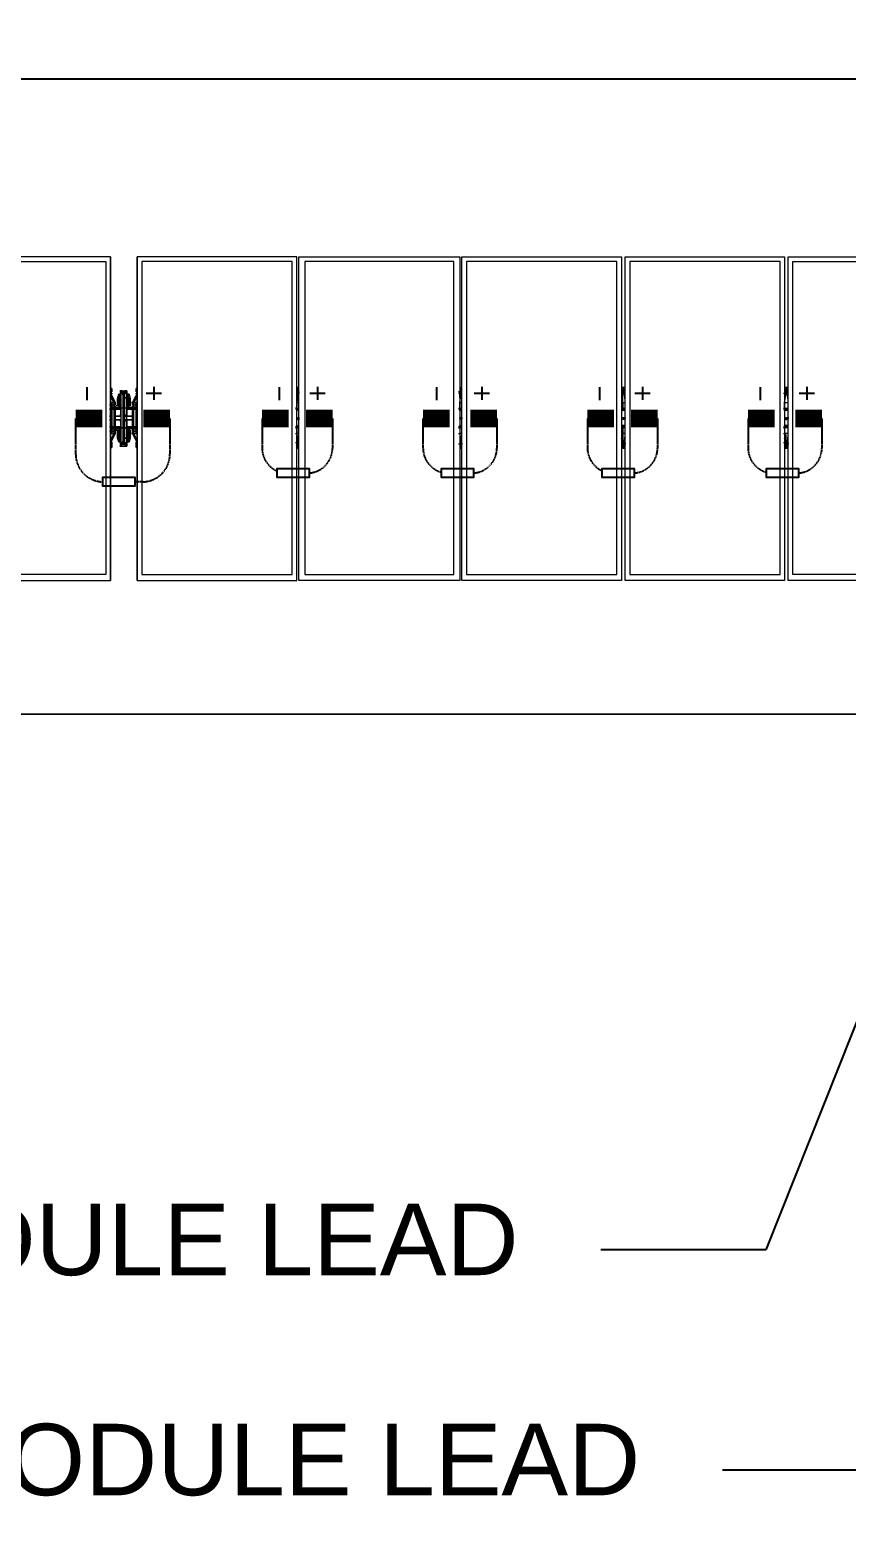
# Model space of a CAD drawing. Header units: feet. Extents: x -12372 to 90117, y -14865 to 4121.
# Drawn here: x 3482.1 to 3710.6, y 2259.6 to 2679.5 of the extents above; entities that cross this region are included whole.
import ezdxf
from ezdxf import colors
from ezdxf.entities.mleader import LeaderData, LeaderLine
from ezdxf.lldxf.tags import DXFTag
from ezdxf.math import Vec2, Vec3

# ---------------------------------------------------------------- set-up
doc = ezdxf.new("R2010")
doc.units = ezdxf.units.FT
doc.header["$MEASUREMENT"] = 0
doc.linetypes.add('HIDDEN', pattern=[0.375, 0.25, -0.125])
for name, color, linetype in [('E-DC HARNESS-NEG', 170, 'DC HARNESS CABLE'), ('E-HARN-COMP', 8, 'Continuous'), ('E-TRNK-CABL-NEG', 6, 'HIDDEN'), ('E-TRUNK-CABLE-POS', 6, 'HIDDEN'), ('G-ANNO-TEXT', 1, 'Continuous'), ('Polarity-Text', 7, 'Continuous')]:
    doc.layers.add(name, color=color, linetype=linetype)
doc.styles.add('NEI-A', font='arial.ttf')
doc.styles.get("Standard").update_dxf_attribs({"font": 'arial.ttf'})
tags = doc.linetypes.add('DC HARNESS CABLE', pattern='A,0.5,-0.2,["DH",Standard,S=0.1,R=0,X=-0.1,Y=-0.05],-0.2', length=0.9).pattern_tags.tags
tags[6] = DXFTag(74, 10)

# ---------------------------------------------------------------- blocks, each defined once
blk = doc.blocks.new('A$Cc93f9aa1')
at = {"lineweight": 5}
for points in [[(1.2233, 0), (0.9933, 0), (0.9933, 0.4666), (1.2233, 0.4666)], [(1, 0.0067), (1, 0.4583), (1.2166, 0.4583), (1.2166, 0.0067)], [(1.4583, 0), (1.2283, 0), (1.2283, 0.4666), (1.4583, 0.4666)], [(1.4516, 0.4583), (1.2349, 0.4583), (1.2349, 0.0067), (1.4516, 0.0067)], [(1.4633, 0.4666), (1.6933, 0.4666), (1.6933, 0), (1.4633, 0)], [(1.6866, 0.4583), (1.4699, 0.4583), (1.4699, 0.0067), (1.6866, 0.0067)], [(1.6966, 0.4666), (1.9283, 0.4666), (1.9283, 0), (1.6966, 0)], [(1.9199, 0.4583), (1.7049, 0.4583), (1.7049, 0.0067), (1.9199, 0.0067)], [(1.9316, 0), (2.1616, 0), (2.1616, 0.4666), (1.9316, 0.4666)], [(2.1549, 0.4583), (1.9383, 0.4583), (1.9383, 0.0067), (2.1549, 0.0067)], [(2.1999, 0), (2.4299, 0), (2.4299, 0.4666), (2.1999, 0.4666)], [(2.2066, 0.4583), (2.4232, 0.4583), (2.4232, 0.0067), (2.2066, 0.0067)], [(2.1632, 0.27), (2.1632, 0.2667), (2.1632, 0.27), (2.1632, 0.275), (2.1616, 0.275), (2.1632, 0.275)], [(2.1732, 0.2567), (2.1732, 0.2517), (2.1732, 0.25), (2.1749, 0.25), (2.1749, 0.255), (2.1732, 0.255), (2.1732, 0.2567), (2.1732, 0.2583), (2.1732, 0.2667), (2.1749, 0.2667), (2.1732, 0.2667), (2.1716, 0.2617), (2.1716, 0.25), (2.1716, 0.2517), (2.1716, 0.25), (2.1716, 0.2617), (2.1732, 0.2667), (2.1732, 0.2583), (2.1749, 0.2583), (2.1749, 0.255), (2.1732, 0.255), (2.1732, 0.2567), (2.1732, 0.2583), (2.1749, 0.2583), (2.1749, 0.2667), (2.1766, 0.2667), (2.1749, 0.2667), (2.1749, 0.2583), (2.1749, 0.255), (2.1749, 0.25), (2.1732, 0.25)], [(2.1799, 0.2683), (2.1799, 0.2467), (2.1766, 0.2467), (2.1766, 0.2683)], [(2.1782, 0.2617), (2.1766, 0.2617)], [(2.1816, 0.27), (2.1799, 0.27), (2.1782, 0.27), (2.1799, 0.27)], [(2.1832, 0.2683), (2.1816, 0.2683), (2.1799, 0.2683), (2.1816, 0.2683), (2.1799, 0.2683), (2.1816, 0.2683)], [(2.1816, 0.2683), (2.1799, 0.2683)], [(2.1816, 0.27), (2.1832, 0.27)], [(2.1832, 0.2683), (2.1816, 0.2683), (2.1816, 0.27), (2.1832, 0.27), (2.1816, 0.27), (2.1832, 0.27), (2.1816, 0.27), (2.1816, 0.2683)], [(2.1816, 0.2683), (2.1816, 0.2467), (2.1849, 0.2467), (2.1849, 0.2683)], [(2.1866, 0.2683), (2.1849, 0.2683), (2.1849, 0.2733), (2.1849, 0.2717), (2.1832, 0.2717), (2.1849, 0.2717), (2.1866, 0.2717), (2.1849, 0.2717), (2.1832, 0.27), (2.1849, 0.27), (2.1849, 0.2683)], [(2.1866, 0.2733), (2.1849, 0.2733)], [(2.1866, 0.2667), (2.1882, 0.2667), (2.1882, 0.2583), (2.1866, 0.2583), (2.1866, 0.2667), (2.1849, 0.2667), (2.1866, 0.2667), (2.1866, 0.2583), (2.1882, 0.2583), (2.1882, 0.2667)], [(2.1866, 0.2617), (2.1849, 0.2617)], [(2.1866, 0.2617), (2.1849, 0.2617)], [(2.1882, 0.2667), (2.1899, 0.2617), (2.1899, 0.25), (2.1899, 0.2517), (2.1899, 0.25), (2.1899, 0.2617)], [(2.1899, 0.25), (2.1899, 0.26), (2.1899, 0.25), (2.1916, 0.25)], [(2.1982, 0.2667), (2.1982, 0.27), (2.1982, 0.275), (2.1999, 0.275), (2.1982, 0.275), (2.1982, 0.27)], [(2.1632, 0.2467), (2.1632, 0.245), (2.1616, 0.245), (2.1632, 0.245), (2.1649, 0.245), (2.1649, 0.2467), (2.1649, 0.2483), (2.1632, 0.2483)], [(2.1649, 0.2483), (2.1632, 0.2467), (2.1649, 0.245), (2.1666, 0.2467)], [(2.1649, 0.2483), (2.1632, 0.2467), (2.1649, 0.245), (2.1666, 0.2467)], [(2.1649, 0.2483), (2.1666, 0.2483)], [(2.1666, 0.245), (2.1666, 0.2483), (2.1666, 0.2467), (2.1649, 0.2467), (2.1666, 0.2467), (2.1649, 0.2467), (2.1666, 0.2467), (2.1649, 0.2467), (2.1666, 0.2467), (2.1649, 0.2467), (2.1666, 0.2467), (2.1649, 0.2467), (2.1666, 0.2467), (2.1649, 0.2467), (2.1666, 0.2467), (2.1649, 0.2467), (2.1666, 0.2467), (2.1649, 0.2467), (2.1666, 0.2467), (2.1649, 0.2467), (2.1666, 0.2467), (2.1666, 0.245), (2.1649, 0.245)], [(2.1699, 0.255), (2.1682, 0.255), (2.1666, 0.2533), (2.1682, 0.255), (2.1682, 0.2517), (2.1666, 0.2517), (2.1682, 0.2517), (2.1682, 0.255)], [(2.1666, 0.2517), (2.1666, 0.2533)], [(2.1666, 0.215), (2.1682, 0.215), (2.1682, 0.2517), (2.1666, 0.2517), (2.1682, 0.2517), (2.1682, 0.215)], [(2.1766, 0.245), (2.1682, 0.245)], [(2.1749, 0.2483), (2.1766, 0.2483)], [(2.1866, 0.2483), (2.1849, 0.2483)], [(2.1932, 0.245), (2.1849, 0.245)], [(2.1882, 0.2567), (2.1882, 0.2583), (2.1882, 0.2567), (2.1882, 0.2517), (2.1882, 0.25), (2.1866, 0.25), (2.1866, 0.255), (2.1882, 0.255)], [(2.1882, 0.25), (2.1866, 0.2483), (2.1866, 0.25), (2.1866, 0.2483), (2.1882, 0.25), (2.1866, 0.2483), (2.1882, 0.2483), (2.1866, 0.2483)], [(2.1949, 0.255), (2.1932, 0.255), (2.1949, 0.2533), (2.1932, 0.255)], [(2.1949, 0.2517), (2.1932, 0.2517), (2.1932, 0.215), (2.1949, 0.215), (2.1932, 0.215), (2.1932, 0.2517), (2.1949, 0.2517), (2.1932, 0.2517), (2.1932, 0.255), (2.1932, 0.2517)], [(2.1982, 0.2517), (2.1949, 0.2517), (2.1949, 0.2533), (2.1949, 0.2517)], [(2.1966, 0.2483), (2.1949, 0.2467), (2.1966, 0.245), (2.1982, 0.2467)], [(2.1966, 0.2483), (2.1949, 0.2467), (2.1966, 0.245), (2.1982, 0.2467)], [(2.1966, 0.245), (2.1982, 0.245), (2.1982, 0.2467), (2.1982, 0.2483), (2.1966, 0.2483), (2.1949, 0.2483), (2.1949, 0.2467), (2.1949, 0.245)], [(2.2016, 0.245), (2.1999, 0.245)], [(1.225, 0.235), (1.2266, 0.235), (1.2266, 0.2317), (1.2233, 0.2317), (1.2233, 0.2333), (1.225, 0.2333)], [(1.4599, 0.235), (1.4616, 0.2333), (1.4616, 0.2317), (1.4583, 0.2317), (1.4583, 0.2333), (1.4599, 0.2333)], [(1.6949, 0.235), (1.6949, 0.2333), (1.6966, 0.2333), (1.6966, 0.2317), (1.6949, 0.2317), (1.6933, 0.2317), (1.6933, 0.2333)], [(1.9283, 0.235), (1.9299, 0.235), (1.9299, 0.2333), (1.9316, 0.2333), (1.9316, 0.2317), (1.9299, 0.2317), (1.9283, 0.2317), (1.9283, 0.2333)], [(2.1632, 0.235), (2.1616, 0.235)], [(2.1632, 0.235), (2.1616, 0.235)], [(2.1632, 0.23), (2.1616, 0.23)], [(2.1632, 0.23), (2.1616, 0.23)], [(2.1632, 0.2167), (2.1649, 0.2167), (2.1649, 0.2183), (2.1666, 0.2183), (2.1649, 0.2183), (2.1666, 0.2183), (2.1649, 0.2183), (2.1666, 0.2183), (2.1649, 0.2183), (2.1666, 0.2183), (2.1649, 0.2183), (2.1649, 0.2167), (2.1666, 0.2167), (2.1666, 0.2183), (2.1666, 0.22), (2.1649, 0.22), (2.1632, 0.22), (2.1616, 0.22), (2.1632, 0.22), (2.1632, 0.2183)], [(2.1649, 0.22), (2.1632, 0.2183), (2.1649, 0.2167), (2.1666, 0.2183)], [(2.1649, 0.22), (2.1632, 0.2183), (2.1649, 0.2167), (2.1666, 0.2183)], [(2.1649, 0.22), (2.1632, 0.22), (2.1632, 0.2183), (2.1632, 0.2167), (2.1649, 0.2167), (2.1666, 0.2167), (2.1666, 0.2183), (2.1666, 0.22)], [(2.1649, 0.2167), (2.1666, 0.2167), (2.1666, 0.2183), (2.1649, 0.2183), (2.1649, 0.22), (2.1666, 0.22), (2.1666, 0.2183), (2.1649, 0.2183), (2.1666, 0.2183), (2.1649, 0.2183), (2.1666, 0.2183), (2.1649, 0.2183), (2.1666, 0.2183), (2.1649, 0.2183), (2.1666, 0.2183), (2.1649, 0.2183), (2.1649, 0.22), (2.1666, 0.22), (2.1666, 0.2183), (2.1666, 0.2167)], [(2.1682, 0.22), (2.1766, 0.22)], [(2.1732, 0.2133), (2.1732, 0.2083), (2.1732, 0.21), (2.1749, 0.21), (2.1749, 0.2117), (2.1749, 0.215), (2.1732, 0.215), (2.1732, 0.2083), (2.1732, 0.2067), (2.1732, 0.2083), (2.1732, 0.21), (2.1749, 0.21), (2.1749, 0.2117), (2.1749, 0.215), (2.1749, 0.2167), (2.1732, 0.215), (2.1749, 0.2167), (2.1732, 0.215), (2.1749, 0.2167), (2.1749, 0.215), (2.1732, 0.215)], [(2.1849, 0.22), (2.1932, 0.22)], [(2.1882, 0.2167), (2.1866, 0.2167), (2.1882, 0.215), (2.1866, 0.2167), (2.1882, 0.215), (2.1866, 0.2167), (2.1882, 0.2167), (2.1866, 0.2167), (2.1849, 0.2167), (2.1866, 0.2167)], [(2.1966, 0.22), (2.1949, 0.2183), (2.1966, 0.2167), (2.1982, 0.2183)], [(2.1966, 0.22), (2.1949, 0.2183), (2.1966, 0.2167), (2.1982, 0.2183)], [(2.1966, 0.2167), (2.1982, 0.2167), (2.1982, 0.2183), (2.1982, 0.22), (2.1966, 0.22), (2.1949, 0.22), (2.1949, 0.2183), (2.1949, 0.2167)], [(2.1982, 0.2183), (2.1966, 0.2183)], [(2.1982, 0.2183), (2.1966, 0.2183)], [(2.2016, 0.235), (2.1999, 0.235)], [(2.2016, 0.235), (2.1999, 0.235)], [(2.2016, 0.23), (2.1999, 0.23)], [(2.2016, 0.23), (2.1999, 0.23)], [(2.2016, 0.22), (2.1999, 0.22)], [(2.1616, 0.19), (2.1632, 0.19), (2.1632, 0.195), (2.1632, 0.19)], [(2.1666, 0.21), (2.1666, 0.2117), (2.1666, 0.2133), (2.1632, 0.2133), (2.1632, 0.21)], [(2.1632, 0.1983), (2.1632, 0.1967)], [(2.1666, 0.2133), (2.1682, 0.2133), (2.1682, 0.21), (2.1682, 0.2133)], [(2.1699, 0.21), (2.1682, 0.21), (2.1682, 0.2117), (2.1666, 0.2117), (2.1682, 0.2117), (2.1682, 0.21)], [(2.1732, 0.1983), (2.1716, 0.205), (2.1716, 0.215), (2.1716, 0.2133), (2.1716, 0.215), (2.1716, 0.205)], [(2.1732, 0.1983), (2.1732, 0.2067), (2.1749, 0.2067), (2.1749, 0.1983)], [(2.1732, 0.1983), (2.1749, 0.1983), (2.1749, 0.2067), (2.1732, 0.2067)], [(2.1749, 0.21), (2.1749, 0.2067)], [(2.1766, 0.1983), (2.1749, 0.1983)], [(2.1782, 0.2033), (2.1766, 0.2033)], [(2.1782, 0.2033), (2.1766, 0.2033)], [(2.1799, 0.195), (2.1782, 0.195)], [(2.1832, 0.1983), (2.1816, 0.1983), (2.1799, 0.1983), (2.1816, 0.1983)], [(2.1832, 0.1967), (2.1816, 0.1967)], [(2.1866, 0.2033), (2.1849, 0.2033)], [(2.1866, 0.2033), (2.1849, 0.2033)], [(2.1866, 0.1983), (2.1849, 0.1983)], [(2.1882, 0.2067), (2.1882, 0.2083), (2.1882, 0.215), (2.1866, 0.215), (2.1866, 0.2117), (2.1866, 0.21), (2.1882, 0.21), (2.1882, 0.2083)], [(2.1866, 0.2067), (2.1866, 0.21)], [(2.1882, 0.1983), (2.1866, 0.1983), (2.1866, 0.2067), (2.1882, 0.2067)], [(2.1882, 0.1983), (2.1882, 0.2067), (2.1866, 0.2067), (2.1866, 0.1983)], [(2.1882, 0.1983), (2.1899, 0.205), (2.1899, 0.215), (2.1899, 0.2133), (2.1899, 0.215), (2.1899, 0.205)], [(2.1949, 0.21), (2.1932, 0.21)], [(2.1982, 0.1967), (2.1982, 0.1983)], [(2.1999, 0.19), (2.1982, 0.19), (2.1982, 0.195), (2.1982, 0.19)]]:
    blk.add_lwpolyline(points, close=True, dxfattribs=at)
for points in [[(2.1549, 0.0067), (2.1549, 0.4583)], [(2.1616, 0.4666), (2.1616, 0)], [(2.1999, 0), (2.1999, 0.4666)], [(2.2066, 0.0067), (2.2066, 0.4583)], [(1.2233, 0.2767), (1.2283, 0.2767)], [(1.225, 0.27), (1.225, 0.2733), (1.225, 0.275), (1.225, 0.2733), (1.2266, 0.2733), (1.2266, 0.27), (1.2283, 0.2683)], [(1.225, 0.275), (1.2266, 0.275)], [(1.2299, 0.255), (1.2283, 0.255), (1.2266, 0.2567), (1.2266, 0.2633), (1.225, 0.2733)], [(1.4583, 0.2767), (1.4633, 0.2767)], [(1.4616, 0.2683), (1.4616, 0.27), (1.4616, 0.2733), (1.4599, 0.2733), (1.4599, 0.275), (1.4616, 0.275)], [(1.4599, 0.275), (1.4599, 0.2733), (1.4599, 0.27)], [(1.4633, 0.255), (1.4616, 0.255), (1.4616, 0.2633), (1.4599, 0.2733)], [(1.6933, 0.2767), (1.6966, 0.2767)], [(1.6949, 0.2733), (1.6949, 0.275), (1.6949, 0.2733)], [(1.6966, 0.2683), (1.6966, 0.27), (1.6966, 0.2717), (1.6949, 0.2717), (1.6949, 0.2733), (1.6949, 0.27)], [(1.6983, 0.255), (1.6966, 0.255), (1.6966, 0.2567), (1.6949, 0.2633), (1.6949, 0.2733)], [(1.9283, 0.2767), (1.9316, 0.2767)], [(1.9283, 0.2733), (1.9283, 0.27)], [(1.9333, 0.255), (1.9316, 0.255), (1.9316, 0.2567), (1.9299, 0.2633), (1.9299, 0.2733), (1.9299, 0.275), (1.9299, 0.27), (1.9316, 0.2683)], [(2.1632, 0.2517), (2.1666, 0.2517), (2.1632, 0.2517), (2.1632, 0.25), (2.1616, 0.25), (2.1616, 0.2517), (2.1632, 0.2517), (2.1632, 0.255), (2.1666, 0.255), (2.1666, 0.2533), (2.1666, 0.255), (2.1682, 0.255), (2.1632, 0.265), (2.1682, 0.255), (2.1666, 0.255), (2.1632, 0.255), (2.1632, 0.2517), (2.1632, 0.25), (2.1616, 0.25), (2.1616, 0.215), (2.1632, 0.215), (2.1632, 0.2133), (2.1666, 0.2133), (2.1666, 0.2117), (2.1666, 0.21), (2.1682, 0.21), (2.1632, 0.2), (2.1682, 0.21), (2.1666, 0.21), (2.1632, 0.21), (2.1632, 0.2133), (2.1616, 0.2133), (2.1616, 0.215), (2.1616, 0.2133)], [(2.1632, 0.2667), (2.1632, 0.2667)], [(2.1632, 0.2667), (2.1632, 0.2667)], [(2.1799, 0.2467), (2.1799, 0.2667), (2.1799, 0.2683), (2.1799, 0.27), (2.1782, 0.27), (2.1766, 0.27), (2.1782, 0.27), (2.1766, 0.27), (2.1766, 0.2733), (2.1766, 0.2717), (2.1782, 0.2717), (2.1766, 0.2717), (2.1766, 0.2733), (2.1766, 0.2683), (2.1782, 0.2683), (2.1766, 0.2683), (2.1766, 0.27), (2.1766, 0.2617), (2.1766, 0.2383), (2.1766, 0.235), (2.1782, 0.235), (2.1766, 0.235), (2.1782, 0.235), (2.1766, 0.235), (2.1682, 0.235), (2.1682, 0.23), (2.1766, 0.23), (2.1782, 0.23), (2.1766, 0.23), (2.1782, 0.23), (2.1766, 0.23), (2.1782, 0.23), (2.1766, 0.23), (2.1782, 0.23), (2.1766, 0.23), (2.1782, 0.23)], [(2.1799, 0.2717), (2.1782, 0.2717), (2.1766, 0.2717), (2.1782, 0.27), (2.1799, 0.27), (2.1799, 0.2683), (2.1799, 0.2667), (2.1816, 0.2667), (2.1832, 0.2667), (2.1816, 0.2667), (2.1799, 0.2667), (2.1799, 0.2467), (2.1799, 0.2683), (2.1766, 0.2683), (2.1766, 0.2467), (2.1799, 0.2467), (2.1799, 0.2183), (2.1799, 0.1967), (2.1766, 0.1967), (2.1766, 0.2183), (2.1749, 0.2183), (2.1749, 0.2167), (2.1766, 0.2167), (2.1749, 0.2167), (2.1766, 0.2167), (2.1749, 0.2167), (2.1766, 0.2167), (2.1749, 0.2167), (2.1766, 0.2167), (2.1682, 0.2167)], [(2.1699, 0.235), (2.1682, 0.235), (2.1766, 0.235), (2.1766, 0.2383), (2.1766, 0.2617), (2.1766, 0.27), (2.1782, 0.27), (2.1766, 0.27), (2.1782, 0.27)], [(2.1682, 0.2483), (2.1766, 0.2483), (2.1749, 0.2483), (2.1732, 0.25), (2.1749, 0.2483), (2.1766, 0.2483), (2.1749, 0.2483), (2.1732, 0.25), (2.1716, 0.25), (2.1716, 0.26), (2.1716, 0.25), (2.1732, 0.25), (2.1749, 0.2483), (2.1732, 0.25), (2.1749, 0.2483), (2.1749, 0.25), (2.1749, 0.2483), (2.1749, 0.2467), (2.1766, 0.2467), (2.1766, 0.2183), (2.1799, 0.2183), (2.1799, 0.2467), (2.1816, 0.2467), (2.1816, 0.2183), (2.1849, 0.2183), (2.1849, 0.2467), (2.1866, 0.2467), (2.1866, 0.2483), (2.1849, 0.2483), (2.1932, 0.2483)], [(2.1732, 0.26), (2.1732, 0.26)], [(2.1732, 0.26), (2.1732, 0.26)], [(2.1766, 0.2733), (2.1832, 0.2733), (2.1849, 0.2733), (2.1782, 0.2733), (2.1766, 0.2733), (2.1782, 0.2733), (2.1766, 0.2733), (2.1782, 0.2733)], [(2.1766, 0.2717), (2.1782, 0.27)], [(2.1782, 0.2717), (2.1766, 0.2717)], [(2.1766, 0.27), (2.1766, 0.27)], [(2.1766, 0.27), (2.1766, 0.27)], [(2.1766, 0.2617), (2.1782, 0.2617)], [(2.1766, 0.2617), (2.1782, 0.2617)], [(2.1782, 0.27), (2.1799, 0.27)], [(2.1782, 0.27), (2.1799, 0.27)], [(2.1932, 0.2167), (2.1849, 0.2167), (2.1866, 0.2167), (2.1866, 0.2183), (2.1849, 0.2183), (2.1849, 0.1967), (2.1816, 0.1967), (2.1816, 0.2183), (2.1799, 0.2183), (2.1799, 0.2467), (2.1816, 0.2467), (2.1816, 0.2683), (2.1849, 0.2683), (2.1849, 0.2467), (2.1816, 0.2467), (2.1816, 0.2183), (2.1849, 0.2183), (2.1849, 0.2467)], [(2.1832, 0.2717), (2.1849, 0.2717), (2.1832, 0.27), (2.1849, 0.27), (2.1849, 0.2617), (2.1849, 0.2383), (2.1849, 0.235), (2.1866, 0.235), (2.1849, 0.235), (2.1932, 0.235), (2.1932, 0.23), (2.1849, 0.23), (2.1849, 0.2267), (2.1849, 0.23), (2.1866, 0.23), (2.1849, 0.23), (2.1866, 0.23), (2.1849, 0.23)], [(2.1849, 0.2367), (2.1849, 0.235), (2.1866, 0.235), (2.1849, 0.235), (2.1849, 0.2383), (2.1849, 0.2617), (2.1849, 0.27), (2.1866, 0.27), (2.1849, 0.27), (2.1866, 0.27), (2.1849, 0.27), (2.1866, 0.27), (2.1849, 0.27), (2.1849, 0.2733), (2.1849, 0.2717)], [(2.1849, 0.2733), (2.1866, 0.2733)], [(2.1849, 0.27), (2.1849, 0.27)], [(2.1849, 0.27), (2.1849, 0.27)], [(2.1882, 0.26), (2.1882, 0.26)], [(2.1882, 0.26), (2.1882, 0.26)], [(2.1999, 0.2517), (2.1999, 0.25), (2.1999, 0.2517), (2.1982, 0.2517), (2.1982, 0.255), (2.1949, 0.255), (2.1949, 0.2533), (2.1949, 0.255), (2.1932, 0.255), (2.1982, 0.265), (2.1932, 0.255), (2.1949, 0.255), (2.1982, 0.255), (2.1982, 0.2517), (2.1982, 0.25), (2.1999, 0.25), (2.1999, 0.215), (2.1982, 0.215), (2.1982, 0.2133), (2.1949, 0.2133), (2.1949, 0.2117), (2.1949, 0.21), (2.1949, 0.2117), (2.1932, 0.2117), (2.1932, 0.21), (2.1932, 0.2133), (2.1949, 0.2133), (2.1949, 0.2117), (2.1932, 0.2117), (2.1932, 0.21), (2.1932, 0.2133), (2.1949, 0.2133), (2.1982, 0.2133), (2.1982, 0.215), (2.1999, 0.215), (2.1999, 0.25), (2.1982, 0.25), (2.1982, 0.2517), (2.1999, 0.2517), (2.2016, 0.2517)], [(2.1982, 0.2667), (2.1982, 0.2667)], [(2.1982, 0.2667), (2.1982, 0.2667)], [(1.2233, 0.2467), (1.2283, 0.2467)], [(1.2233, 0.245), (1.2283, 0.245), (1.2299, 0.245)], [(1.2233, 0.2433), (1.2266, 0.2433), (1.2283, 0.2433), (1.2283, 0.245)], [(1.2299, 0.2467), (1.2283, 0.2467), (1.2283, 0.255)], [(1.4583, 0.2467), (1.4616, 0.2467)], [(1.4583, 0.245), (1.4616, 0.245), (1.4633, 0.245)], [(1.4583, 0.2433), (1.4616, 0.2433), (1.4633, 0.2433)], [(1.4633, 0.2467), (1.4616, 0.2467), (1.4616, 0.255)], [(1.4616, 0.2433), (1.4616, 0.245)], [(1.6933, 0.2467), (1.6966, 0.2467)], [(1.6933, 0.245), (1.6966, 0.245), (1.6983, 0.245)], [(1.6966, 0.245), (1.6966, 0.2433), (1.6933, 0.2433)], [(1.6983, 0.2467), (1.6966, 0.2467), (1.6966, 0.255)], [(1.9283, 0.2467), (1.9316, 0.2467)], [(1.9283, 0.245), (1.9316, 0.245), (1.9333, 0.245)], [(1.9316, 0.245), (1.9316, 0.2433), (1.9283, 0.2433)], [(1.9333, 0.2467), (1.9316, 0.2467), (1.9316, 0.255)], [(2.1632, 0.2133), (2.1632, 0.215), (2.1616, 0.215), (2.1616, 0.25), (2.1616, 0.2517)], [(2.1616, 0.2517), (2.1632, 0.2517), (2.1616, 0.2517)], [(2.1632, 0.2483), (2.1632, 0.2483)], [(2.1666, 0.2483), (2.1649, 0.2483), (2.1632, 0.2483), (2.1632, 0.2467), (2.1632, 0.245), (2.1649, 0.245), (2.1666, 0.245), (2.1666, 0.2467), (2.1666, 0.2483), (2.1649, 0.2483)], [(2.1632, 0.2467), (2.1632, 0.2467)], [(2.1632, 0.245), (2.1632, 0.245)], [(2.1649, 0.2483), (2.1649, 0.2483)], [(2.1649, 0.2483), (2.1649, 0.245)], [(2.1649, 0.2467), (2.1666, 0.2467)], [(2.1649, 0.245), (2.1666, 0.245)], [(2.1649, 0.245), (2.1649, 0.245)], [(2.1666, 0.2517), (2.1666, 0.2517)], [(2.1666, 0.2483), (2.1666, 0.2483)], [(2.1666, 0.2467), (2.1666, 0.2483)], [(2.1666, 0.2467), (2.1666, 0.2467)], [(2.1666, 0.245), (2.1666, 0.2467)], [(2.1666, 0.245), (2.1666, 0.245)], [(2.1682, 0.2517), (2.1682, 0.2517)], [(2.1682, 0.2517), (2.1682, 0.2517)], [(2.1749, 0.245), (2.1732, 0.2467), (2.1682, 0.2467)], [(2.1749, 0.2483), (2.1766, 0.2483)], [(2.1749, 0.2483), (2.1766, 0.2483)], [(2.1832, 0.1933), (2.1849, 0.1933), (2.1832, 0.195), (2.1849, 0.1933), (2.1832, 0.1933), (2.1766, 0.1933), (2.1782, 0.1933), (2.1766, 0.1933), (2.1766, 0.195), (2.1766, 0.1967), (2.1766, 0.195), (2.1782, 0.195), (2.1766, 0.1933), (2.1782, 0.1933), (2.1766, 0.1933), (2.1782, 0.195), (2.1799, 0.195), (2.1782, 0.195), (2.1766, 0.195), (2.1766, 0.1967), (2.1766, 0.195), (2.1766, 0.1933), (2.1782, 0.195), (2.1799, 0.195), (2.1799, 0.1967), (2.1816, 0.1967), (2.1832, 0.1967), (2.1816, 0.1967), (2.1799, 0.1967), (2.1816, 0.1967), (2.1799, 0.1967), (2.1799, 0.2467), (2.1816, 0.2467)], [(2.1766, 0.2467), (2.1766, 0.2183), (2.1799, 0.2183), (2.1799, 0.1983), (2.1799, 0.1967), (2.1816, 0.1967), (2.1816, 0.195), (2.1799, 0.195), (2.1816, 0.195), (2.1832, 0.195), (2.1816, 0.195), (2.1832, 0.195), (2.1849, 0.1933), (2.1849, 0.195), (2.1866, 0.195), (2.1849, 0.195), (2.1849, 0.1967), (2.1849, 0.195), (2.1866, 0.195)], [(2.1782, 0.2367), (2.1766, 0.2367), (2.1782, 0.2367), (2.1766, 0.2367), (2.1766, 0.2383), (2.1766, 0.2367), (2.1766, 0.235), (2.1782, 0.235), (2.1766, 0.235), (2.1766, 0.2367)], [(2.1949, 0.235), (2.1932, 0.235), (2.1849, 0.235), (2.1866, 0.235), (2.1849, 0.235), (2.1849, 0.2367), (2.1849, 0.2383), (2.1849, 0.2367), (2.1866, 0.2367), (2.1849, 0.2367), (2.1866, 0.2367)], [(2.1866, 0.2583), (2.1866, 0.255)], [(2.1866, 0.2583), (2.1866, 0.255), (2.1882, 0.255), (2.1882, 0.2567)], [(2.1866, 0.255), (2.1866, 0.25), (2.1882, 0.25), (2.1882, 0.2567)], [(2.1866, 0.2483), (2.1882, 0.25)], [(2.1866, 0.2483), (2.1882, 0.25)], [(2.1866, 0.2483), (2.1882, 0.2483)], [(2.1866, 0.2483), (2.1882, 0.2483)], [(2.1932, 0.2467), (2.1882, 0.2467), (2.1866, 0.245)], [(2.1932, 0.2517), (2.1932, 0.2517)], [(2.1932, 0.2517), (2.1932, 0.2517)], [(2.1949, 0.2517), (2.1949, 0.2517)], [(2.1982, 0.2467), (2.1982, 0.2483), (2.1966, 0.2483), (2.1949, 0.2483), (2.1949, 0.2467), (2.1949, 0.245), (2.1949, 0.2483), (2.1966, 0.2483), (2.1966, 0.245), (2.1949, 0.245), (2.1966, 0.245), (2.1949, 0.245), (2.1949, 0.2467), (2.1949, 0.2483), (2.1966, 0.2483), (2.1966, 0.2467), (2.1966, 0.245), (2.1982, 0.245), (2.1982, 0.2467), (2.1966, 0.2467), (2.1982, 0.2467), (2.1966, 0.2467), (2.1982, 0.2467), (2.1966, 0.2467), (2.1982, 0.2467), (2.1966, 0.2467), (2.1982, 0.2467), (2.1966, 0.2467), (2.1982, 0.2467), (2.1966, 0.2467), (2.1982, 0.2467), (2.1966, 0.2467), (2.1982, 0.2467), (2.1966, 0.2467), (2.1982, 0.2467), (2.1966, 0.2467), (2.1982, 0.2467), (2.1966, 0.2467)], [(2.1949, 0.2483), (2.1949, 0.2483)], [(2.1949, 0.2467), (2.1949, 0.2467)], [(2.1949, 0.245), (2.1949, 0.245)], [(2.1966, 0.2483), (2.1966, 0.2483)], [(2.1966, 0.245), (2.1966, 0.245)], [(2.1982, 0.2483), (2.1982, 0.2483)], [(2.1982, 0.2467), (2.1982, 0.2467)], [(2.1982, 0.245), (2.1982, 0.245)], [(1.2233, 0.2217), (1.2266, 0.2217), (1.2283, 0.2217), (1.2283, 0.22)], [(1.2233, 0.22), (1.2283, 0.22), (1.2299, 0.22)], [(1.2283, 0.2183), (1.2233, 0.2183)], [(1.2299, 0.2183), (1.2283, 0.2183), (1.2283, 0.21), (1.2266, 0.2), (1.225, 0.1933), (1.225, 0.1917), (1.2266, 0.1917)], [(1.4583, 0.2217), (1.4633, 0.2217), (1.4616, 0.2217), (1.4616, 0.22)], [(1.4633, 0.22), (1.4616, 0.22), (1.4583, 0.22)], [(1.4616, 0.2183), (1.4583, 0.2183)], [(1.4616, 0.21), (1.4616, 0.2183), (1.4633, 0.2183)], [(1.6933, 0.2217), (1.6966, 0.2217), (1.6966, 0.22)], [(1.6933, 0.22), (1.6966, 0.22), (1.6983, 0.22)], [(1.6966, 0.2183), (1.6933, 0.2183)], [(1.6983, 0.2183), (1.6966, 0.2183), (1.6966, 0.21), (1.6949, 0.2), (1.6949, 0.1917), (1.6966, 0.1917)], [(1.9283, 0.2217), (1.9316, 0.2217), (1.9316, 0.22)], [(1.9283, 0.22), (1.9316, 0.22), (1.9333, 0.22)], [(1.9316, 0.2183), (1.9283, 0.2183)], [(1.9299, 0.1917), (1.9299, 0.2), (1.9316, 0.21), (1.9316, 0.2183), (1.9333, 0.2183)], [(2.1632, 0.22), (2.1632, 0.22)], [(2.1632, 0.2183), (2.1632, 0.2183)], [(2.1632, 0.2167), (2.1632, 0.2167)], [(2.1649, 0.22), (2.1649, 0.22)], [(2.1649, 0.2167), (2.1649, 0.2167)], [(2.1666, 0.22), (2.1666, 0.22)], [(2.1666, 0.2183), (2.1666, 0.2183)], [(2.1666, 0.2167), (2.1666, 0.2167)], [(2.1682, 0.235), (2.1682, 0.23)], [(2.1766, 0.23), (2.1766, 0.2267), (2.1766, 0.23), (2.1682, 0.23), (2.1699, 0.23)], [(2.1682, 0.2183), (2.1732, 0.2183), (2.1749, 0.22)], [(2.1716, 0.215), (2.1716, 0.205), (2.1716, 0.215), (2.1732, 0.215), (2.1749, 0.2167), (2.1732, 0.215)], [(2.1782, 0.195), (2.1766, 0.195), (2.1766, 0.1967), (2.1766, 0.195), (2.1766, 0.2033), (2.1766, 0.2267), (2.1766, 0.23), (2.1766, 0.2267), (2.1766, 0.2033), (2.1766, 0.195)], [(2.1766, 0.2183), (2.1766, 0.1967), (2.1799, 0.1967), (2.1799, 0.1983), (2.1799, 0.2183), (2.1816, 0.2183), (2.1799, 0.2183)], [(2.1866, 0.23), (2.1849, 0.23), (2.1866, 0.23), (2.1849, 0.23), (2.1866, 0.23), (2.1849, 0.23), (2.1849, 0.2267), (2.1849, 0.2033), (2.1849, 0.195), (2.1832, 0.195), (2.1849, 0.1933), (2.1782, 0.1933), (2.1799, 0.1933)], [(2.1816, 0.2183), (2.1816, 0.1967), (2.1849, 0.1967), (2.1849, 0.2183)], [(2.1849, 0.195), (2.1849, 0.2033), (2.1849, 0.2267), (2.1849, 0.23), (2.1932, 0.23), (2.1949, 0.23)], [(2.1866, 0.22), (2.1882, 0.2183), (2.1932, 0.2183)], [(2.1866, 0.2167), (2.1866, 0.215)], [(2.1866, 0.2167), (2.1866, 0.215)], [(2.1882, 0.215), (2.1866, 0.2167)], [(2.1882, 0.215), (2.1866, 0.2167)], [(2.1932, 0.23), (2.1932, 0.235)], [(2.1949, 0.2183), (2.1949, 0.22)], [(2.1966, 0.22), (2.1949, 0.22)], [(2.1949, 0.22), (2.1949, 0.2183)], [(2.1949, 0.22), (2.1949, 0.22)], [(2.1966, 0.22), (2.1949, 0.22)], [(2.1966, 0.22), (2.1949, 0.22)], [(2.1949, 0.2183), (2.1949, 0.22)], [(2.1949, 0.2167), (2.1949, 0.2183)], [(2.1949, 0.2183), (2.1949, 0.2167)], [(2.1949, 0.2183), (2.1949, 0.2183)], [(2.1949, 0.2183), (2.1949, 0.2167), (2.1966, 0.2167)], [(2.1949, 0.2167), (2.1966, 0.2167)], [(2.1949, 0.2167), (2.1966, 0.2167)], [(2.1949, 0.2167), (2.1949, 0.2167)], [(2.1966, 0.2183), (2.1966, 0.22)], [(2.1982, 0.22), (2.1966, 0.22)], [(2.1966, 0.22), (2.1966, 0.22)], [(2.1966, 0.2183), (2.1966, 0.22)], [(2.1966, 0.2183), (2.1982, 0.2183)], [(2.1966, 0.2183), (2.1982, 0.2183)], [(2.1966, 0.2183), (2.1982, 0.2183)], [(2.1966, 0.2183), (2.1982, 0.2183)], [(2.1966, 0.2183), (2.1982, 0.2183)], [(2.1966, 0.2183), (2.1982, 0.2183)], [(2.1966, 0.2183), (2.1982, 0.2183)], [(2.1966, 0.2183), (2.1982, 0.2183)], [(2.1966, 0.2167), (2.1966, 0.2183)], [(2.1966, 0.2183), (2.1982, 0.2183)], [(2.1966, 0.2183), (2.1982, 0.2183)], [(2.1966, 0.2183), (2.1982, 0.2183)], [(2.1966, 0.2183), (2.1982, 0.2183)], [(2.1966, 0.2183), (2.1982, 0.2183)], [(2.1966, 0.2183), (2.1966, 0.2167)], [(2.1966, 0.2183), (2.1982, 0.2183)], [(2.1966, 0.2167), (2.1982, 0.2167)], [(2.1966, 0.2167), (2.1966, 0.2167)], [(2.1982, 0.22), (2.1982, 0.22)], [(2.1982, 0.2183), (2.1982, 0.22)], [(2.1982, 0.2183), (2.1982, 0.2183)], [(2.1982, 0.2167), (2.1982, 0.2183)], [(2.1982, 0.2167), (2.1982, 0.2167)], [(1.2283, 0.1967), (1.2266, 0.195), (1.2266, 0.1917), (1.225, 0.1917), (1.225, 0.19), (1.225, 0.1917), (1.225, 0.195)], [(1.4633, 0.21), (1.4616, 0.21), (1.4616, 0.2), (1.4599, 0.1933), (1.4599, 0.1917), (1.4616, 0.1917)], [(1.4616, 0.1967), (1.4616, 0.195), (1.4616, 0.1933), (1.4599, 0.1917), (1.4599, 0.19), (1.4616, 0.19)], [(1.4599, 0.195), (1.4599, 0.1917), (1.4599, 0.19)], [(1.6949, 0.19), (1.6949, 0.1933), (1.6966, 0.1933), (1.6966, 0.195), (1.6966, 0.1967)], [(1.6949, 0.195), (1.6949, 0.1917), (1.6949, 0.19), (1.6966, 0.19)], [(1.9283, 0.195), (1.9283, 0.1917)], [(1.9316, 0.1967), (1.9299, 0.195), (1.9299, 0.19), (1.9316, 0.19)], [(2.1616, 0.2133), (2.1632, 0.2133), (2.1616, 0.2133)], [(2.1632, 0.1983), (2.1632, 0.1983)], [(2.1632, 0.1983), (2.1632, 0.1983)], [(2.1632, 0.195), (2.1632, 0.195)], [(2.1632, 0.195), (2.1632, 0.195)], [(2.1666, 0.215), (2.1666, 0.215)], [(2.1666, 0.215), (2.1666, 0.215)], [(2.1682, 0.215), (2.1682, 0.215)], [(2.1682, 0.215), (2.1682, 0.215)], [(2.1732, 0.205), (2.1732, 0.205)], [(2.1732, 0.205), (2.1732, 0.205)], [(2.1732, 0.1983), (2.1732, 0.1983)], [(2.1732, 0.1983), (2.1732, 0.1983)], [(2.1766, 0.1933), (2.1782, 0.195), (2.1799, 0.195), (2.1799, 0.1967), (2.1816, 0.1967), (2.1816, 0.195), (2.1832, 0.195), (2.1816, 0.195), (2.1832, 0.195), (2.1849, 0.195), (2.1849, 0.1967), (2.1849, 0.195), (2.1849, 0.1967), (2.1849, 0.195), (2.1849, 0.1933), (2.1866, 0.1933), (2.1849, 0.1933), (2.1866, 0.1933)], [(2.1766, 0.195), (2.1766, 0.195)], [(2.1766, 0.195), (2.1766, 0.195)], [(2.1849, 0.195), (2.1849, 0.195)], [(2.1849, 0.195), (2.1849, 0.195)], [(2.1866, 0.215), (2.1866, 0.2117)], [(2.1866, 0.215), (2.1882, 0.215), (2.1882, 0.2133)], [(2.1866, 0.2117), (2.1866, 0.21), (2.1882, 0.21), (2.1882, 0.2083)], [(2.1882, 0.2083), (2.1882, 0.2133)], [(2.1882, 0.205), (2.1882, 0.205)], [(2.1882, 0.205), (2.1882, 0.205)], [(2.1882, 0.1983), (2.1882, 0.1983)], [(2.1882, 0.1983), (2.1882, 0.1983)], [(2.1899, 0.215), (2.1899, 0.205), (2.1899, 0.215), (2.1916, 0.215)], [(2.1932, 0.215), (2.1932, 0.215)], [(2.1999, 0.2133), (2.1999, 0.215), (2.1999, 0.2133), (2.1982, 0.2133), (2.1982, 0.21), (2.1949, 0.21), (2.1932, 0.21), (2.1982, 0.2), (2.1932, 0.21), (2.1949, 0.21), (2.1982, 0.21), (2.1982, 0.2133), (2.1999, 0.2133), (2.2016, 0.2133)], [(2.1932, 0.215), (2.1932, 0.215)], [(2.1949, 0.215), (2.1949, 0.215)], [(2.1949, 0.215), (2.1949, 0.215)], [(2.1982, 0.1983), (2.1982, 0.1983)], [(2.1982, 0.1983), (2.1982, 0.1983)], [(2.1982, 0.195), (2.1982, 0.195)], [(2.1982, 0.195), (2.1982, 0.195)], [(1.2233, 0.1883), (1.2283, 0.1883)], [(1.4583, 0.1883), (1.4633, 0.1883)], [(1.6933, 0.1883), (1.6966, 0.1883)], [(1.9283, 0.1883), (1.9316, 0.1883)], [(1.9316, 0.1917), (1.9299, 0.1917), (1.9299, 0.19)]]:
    blk.add_lwpolyline(points, dxfattribs=at)
at = {"color": 8, "lineweight": 5, "true_color": 0x808080}
for points in [[(1.2233, 0.2767), (1.2283, 0.2767)], [(1.225, 0.2733), (1.2233, 0.2583)], [(1.2233, 0.2683), (1.2233, 0.27)], [(1.2283, 0.2733), (1.2266, 0.2733), (1.2266, 0.275), (1.225, 0.275)], [(1.225, 0.2733), (1.225, 0.2733)], [(1.2283, 0.27), (1.2266, 0.27), (1.2266, 0.2683), (1.2283, 0.2617)], [(1.2283, 0.2667), (1.2283, 0.2683), (1.2299, 0.2683)], [(1.4583, 0.2767), (1.4633, 0.2767)], [(1.4599, 0.2733), (1.4583, 0.2583)], [(1.4583, 0.2717), (1.4583, 0.2717)], [(1.4583, 0.2683), (1.4583, 0.27), (1.4599, 0.27)], [(1.4633, 0.2733), (1.4616, 0.2733), (1.4616, 0.275), (1.4599, 0.275)], [(1.4599, 0.2733), (1.4599, 0.2733)], [(1.4633, 0.27), (1.4616, 0.27), (1.4616, 0.2683), (1.4633, 0.2617)], [(1.4633, 0.2683), (1.4616, 0.2683), (1.4616, 0.2667), (1.4633, 0.2667)], [(1.6933, 0.2767), (1.6966, 0.2767)], [(1.6949, 0.2733), (1.6933, 0.2583)], [(1.6933, 0.2683), (1.6933, 0.27)], [(1.6966, 0.2733), (1.6966, 0.275), (1.6949, 0.275)], [(1.6949, 0.2733), (1.6949, 0.2733)], [(1.6966, 0.2617), (1.6966, 0.27), (1.6983, 0.27)], [(1.6966, 0.2667), (1.6966, 0.2683)], [(1.9283, 0.2767), (1.9316, 0.2767)], [(1.9283, 0.2733), (1.9283, 0.2733)], [(1.9299, 0.2733), (1.9283, 0.2583)], [(1.9316, 0.27), (1.9299, 0.27), (1.9283, 0.27), (1.9283, 0.2683)], [(1.9316, 0.2733), (1.9299, 0.275)], [(1.9299, 0.27), (1.9316, 0.2683), (1.9316, 0.2617)], [(1.9316, 0.2667), (1.9316, 0.2683), (1.9333, 0.2683)], [(2.1616, 0.27), (2.1632, 0.27), (2.1616, 0.27)], [(2.1616, 0.27), (2.1632, 0.27), (2.1616, 0.27)], [(2.1766, 0.2717), (2.1766, 0.2717)], [(2.1766, 0.2717), (2.1766, 0.2717)], [(2.1782, 0.27), (2.1799, 0.27)], [(2.1782, 0.27), (2.1799, 0.27)], [(2.1816, 0.27), (2.1832, 0.27), (2.1816, 0.27)], [(2.1832, 0.27), (2.1816, 0.27), (2.1832, 0.27)], [(2.1832, 0.27), (2.1849, 0.27)], [(2.1832, 0.27), (2.1849, 0.27)], [(2.1832, 0.27), (2.1849, 0.27)], [(2.1832, 0.27), (2.1849, 0.27)], [(2.1849, 0.2717), (2.1849, 0.2717)], [(2.1849, 0.2717), (2.1849, 0.2717)], [(2.1849, 0.27), (2.1849, 0.2617)], [(2.1849, 0.2617), (2.1849, 0.27)], [(2.1999, 0.27), (2.1982, 0.27), (2.1999, 0.27)], [(2.1999, 0.27), (2.1982, 0.27), (2.1999, 0.27)], [(1.2233, 0.255), (1.2283, 0.255)], [(1.4583, 0.255), (1.4616, 0.255)], [(1.6933, 0.255), (1.6966, 0.255)], [(1.9283, 0.255), (1.9316, 0.255)], [(1.2283, 0.21), (1.2233, 0.21)], [(1.2233, 0.2067), (1.225, 0.1917)], [(1.2233, 0.1967), (1.2233, 0.195), (1.225, 0.195)], [(1.2283, 0.195), (1.2266, 0.195), (1.2266, 0.1967), (1.2283, 0.2033)], [(1.2299, 0.1967), (1.2283, 0.1967), (1.2283, 0.1983)], [(1.4616, 0.21), (1.4583, 0.21)], [(1.4583, 0.2067), (1.4599, 0.1917)], [(1.4583, 0.1967), (1.4583, 0.195), (1.4599, 0.195)], [(1.4633, 0.195), (1.4616, 0.195), (1.4616, 0.1967), (1.4633, 0.2033)], [(1.4633, 0.1967), (1.4616, 0.1967), (1.4616, 0.1983), (1.4633, 0.1983)], [(1.6966, 0.21), (1.6933, 0.21)], [(1.6933, 0.2067), (1.6949, 0.1917)], [(1.6933, 0.1967), (1.6933, 0.195), (1.6949, 0.195)], [(1.6966, 0.2033), (1.6966, 0.195), (1.6983, 0.195)], [(1.6983, 0.1967), (1.6966, 0.1967), (1.6966, 0.1983)], [(1.9316, 0.21), (1.9283, 0.21)], [(1.9283, 0.2067), (1.9299, 0.1917)], [(1.9316, 0.195), (1.9299, 0.195), (1.9283, 0.195), (1.9283, 0.1967)], [(1.9316, 0.2033), (1.9316, 0.1967), (1.9299, 0.195)], [(1.9316, 0.1967), (1.9316, 0.1983)], [(2.1782, 0.195), (2.1799, 0.195)], [(2.1782, 0.195), (2.1799, 0.195)], [(2.1782, 0.195), (2.1799, 0.195)], [(2.1782, 0.195), (2.1799, 0.195)], [(1.2233, 0.1883), (1.2283, 0.1883)], [(1.225, 0.19), (1.2266, 0.19), (1.2266, 0.1917), (1.2283, 0.1917)], [(1.225, 0.1917), (1.225, 0.1917)], [(1.4583, 0.1883), (1.4633, 0.1883)], [(1.4599, 0.19), (1.4616, 0.19), (1.4616, 0.1917), (1.4633, 0.1917)], [(1.4599, 0.1917), (1.4599, 0.1917)], [(1.6933, 0.1883), (1.6966, 0.1883)], [(1.6949, 0.19), (1.6966, 0.1917)], [(1.6949, 0.1917), (1.6949, 0.1917)], [(1.9283, 0.1917), (1.9283, 0.1917)], [(1.9283, 0.1883), (1.9316, 0.1883)], [(1.9299, 0.19), (1.9299, 0.1917), (1.9316, 0.1917)], [(2.1766, 0.1933), (2.1766, 0.1933)], [(2.1766, 0.1933), (2.1766, 0.1933)], [(2.1849, 0.1933), (2.1849, 0.1933)], [(2.1849, 0.1933), (2.1849, 0.1933)]]:
    blk.add_lwpolyline(points, dxfattribs=at)
for points in [[(1.225, 0.27), (1.2233, 0.27)], [(1.6949, 0.27), (1.6933, 0.27)], [(2.1616, 0.2667), (2.1632, 0.2667)], [(2.1666, 0.255), (2.1616, 0.265), (2.1632, 0.265), (2.1616, 0.265)], [(2.1766, 0.2733), (2.1766, 0.2717)], [(2.1766, 0.235), (2.1766, 0.2383), (2.1766, 0.2617), (2.1766, 0.27), (2.1766, 0.2617), (2.1766, 0.2383), (2.1766, 0.235), (2.1782, 0.235)], [(2.1816, 0.27), (2.1799, 0.27), (2.1782, 0.27), (2.1799, 0.27), (2.1782, 0.27), (2.1799, 0.27)], [(2.1799, 0.27), (2.1782, 0.27)], [(2.1849, 0.27), (2.1832, 0.27)], [(2.1849, 0.2717), (2.1849, 0.2733)], [(2.1849, 0.235), (2.1849, 0.2383), (2.1849, 0.2617), (2.1849, 0.2383)], [(2.1999, 0.265), (2.1982, 0.265), (2.1999, 0.265), (2.1949, 0.255)], [(2.1999, 0.2667), (2.1982, 0.2667)], [(2.1632, 0.255), (2.1616, 0.255), (2.1616, 0.2567), (2.1616, 0.255)], [(2.1632, 0.25), (2.1632, 0.2483)], [(2.1632, 0.245), (2.1632, 0.22)], [(2.1666, 0.2483), (2.1666, 0.2517)], [(2.1666, 0.22), (2.1666, 0.245)], [(2.1749, 0.2583), (2.1766, 0.2583)], [(2.1766, 0.255), (2.1749, 0.255)], [(2.1749, 0.25), (2.1766, 0.25)], [(2.1849, 0.2583), (2.1866, 0.2583)], [(2.1866, 0.255), (2.1849, 0.255)], [(2.1849, 0.25), (2.1866, 0.25)], [(2.1949, 0.2517), (2.1949, 0.2483)], [(2.1949, 0.245), (2.1949, 0.22)], [(2.1999, 0.255), (2.1999, 0.2567), (2.1999, 0.255), (2.1982, 0.255)], [(2.1982, 0.2483), (2.1982, 0.25)], [(2.1982, 0.22), (2.1982, 0.245)], [(2.1632, 0.2167), (2.1632, 0.215)], [(2.1666, 0.215), (2.1666, 0.2167)], [(2.1782, 0.2367), (2.1766, 0.2367)], [(2.1782, 0.2367), (2.1766, 0.2367)], [(2.1782, 0.23), (2.1766, 0.23), (2.1766, 0.2033), (2.1766, 0.195), (2.1766, 0.2033), (2.1766, 0.2267), (2.1766, 0.23)], [(2.1782, 0.2283), (2.1766, 0.2283)], [(2.1782, 0.2283), (2.1766, 0.2283)], [(2.1866, 0.2367), (2.1849, 0.2367)], [(2.1866, 0.2367), (2.1849, 0.2367)], [(2.1866, 0.235), (2.1849, 0.235)], [(2.1866, 0.23), (2.1849, 0.23)], [(2.1849, 0.23), (2.1849, 0.2033), (2.1849, 0.2267)], [(2.1866, 0.2283), (2.1849, 0.2283)], [(2.1866, 0.2283), (2.1849, 0.2283)], [(2.1949, 0.2167), (2.1949, 0.215)], [(2.1982, 0.215), (2.1982, 0.2167)], [(2.1616, 0.21), (2.1632, 0.21), (2.1616, 0.21), (2.1616, 0.2117)], [(2.1616, 0.2017), (2.1666, 0.21)], [(2.1616, 0.2), (2.1632, 0.2)], [(2.1616, 0.1983), (2.1632, 0.1983)], [(2.1616, 0.1967), (2.1632, 0.1967)], [(2.1616, 0.195), (2.1632, 0.195)], [(2.1766, 0.215), (2.1749, 0.215)], [(2.1749, 0.2117), (2.1766, 0.2117)], [(2.1766, 0.2067), (2.1749, 0.2067)], [(2.1799, 0.195), (2.1782, 0.195)], [(2.1799, 0.195), (2.1782, 0.195)], [(2.1832, 0.1967), (2.1816, 0.1967), (2.1799, 0.1967), (2.1816, 0.1967)], [(2.1849, 0.2033), (2.1849, 0.195), (2.1832, 0.195), (2.1849, 0.195), (2.1832, 0.195), (2.1816, 0.195), (2.1832, 0.195), (2.1849, 0.195), (2.1832, 0.195), (2.1849, 0.195)], [(2.1866, 0.215), (2.1849, 0.215)], [(2.1849, 0.2117), (2.1866, 0.2117)], [(2.1866, 0.2067), (2.1849, 0.2067)], [(2.1949, 0.21), (2.1999, 0.2017)], [(2.1982, 0.21), (2.1999, 0.21), (2.1999, 0.2117), (2.1999, 0.21)], [(2.1999, 0.2), (2.1982, 0.2)], [(2.1999, 0.1983), (2.1982, 0.1983)], [(2.1999, 0.1967), (2.1982, 0.1967)], [(2.1999, 0.195), (2.1982, 0.195)], [(2.1782, 0.1933), (2.1766, 0.1933)], [(2.1866, 0.1933), (2.1849, 0.1933)]]:
    blk.add_lwpolyline(points, close=True, dxfattribs=at)

msp = doc.modelspace()

# ---------------------------------------------------------------- linework, layer by layer
at = {"layer": 'E-DC HARNESS-NEG', "ltscale": 0.5}
msp.add_lwpolyline([(3894.72, 2488.01), (2054.73, 2488.14)], dxfattribs=at)
at = {"layer": 'E-HARN-COMP', "const_width": 5}
for points in [[(3494.81, 2570.78), (3502.27, 2570.78)], [(3513.74, 2570.78), (3521.2, 2570.78)], [(3546.95, 2570.78), (3554.4, 2570.78)], [(3559.21, 2570.78), (3566.67, 2570.78)], [(3591.97, 2570.78), (3599.42, 2570.78)], [(3605.21, 2570.78), (3612.67, 2570.78)], [(3637.97, 2570.78), (3645.42, 2570.78)], [(3650.14, 2570.78), (3657.59, 2570.78)], [(3682.89, 2570.78), (3690.35, 2570.78)], [(3696.1, 2570.78), (3703.55, 2570.78)]]:
    msp.add_lwpolyline(points, dxfattribs=at)
at = {"layer": 'E-HARN-COMP'}
for points in [[(3506.85, 2554.3), (3502.29, 2554.3), (3502.29, 2551.97), (3506.85, 2551.97)], [(3506.85, 2551.97), (3511.42, 2551.97), (3511.42, 2554.3), (3506.85, 2554.3)], [(3555.63, 2556.69), (3551.07, 2556.69), (3551.07, 2554.37), (3555.63, 2554.37)], [(3555.63, 2554.37), (3560.19, 2554.37), (3560.19, 2556.69), (3555.63, 2556.69)], [(3601.63, 2556.69), (3597.06, 2556.69), (3597.06, 2554.37), (3601.63, 2554.37)], [(3601.63, 2554.37), (3606.19, 2554.37), (3606.19, 2556.69), (3601.63, 2556.69)], [(3646.55, 2556.69), (3641.99, 2556.69), (3641.99, 2554.37), (3646.55, 2554.37)], [(3646.55, 2554.37), (3651.12, 2554.37), (3651.12, 2556.69), (3646.55, 2556.69)], [(3692.52, 2556.69), (3687.95, 2556.69), (3687.95, 2554.37), (3692.52, 2554.37)], [(3692.52, 2554.37), (3697.08, 2554.37), (3697.08, 2556.69), (3692.52, 2556.69)]]:
    msp.add_lwpolyline(points, dxfattribs=at)
at = {"layer": 'E-TRNK-CABL-NEG', "ltscale": 0.1}
for points in [[(3494.81, 2570.78), (3494.81, 2560.81, 0.404462), (3502.3, 2553.08)], [(3546.95, 2570.78), (3546.95, 2562.54, 0.294061), (3551.07, 2556.14, 0.294061)], [(3591.97, 2570.78), (3591.97, 2562.54, 0.334879), (3597.06, 2555.78, 0.334879)], [(3637.97, 2570.78), (3637.97, 2562.54, 0.289984), (3641.99, 2556.19, 0.289984)], [(3682.89, 2570.78), (3682.89, 2562.54, 0.333388), (3687.95, 2555.79, 0.333388)]]:
    msp.add_lwpolyline(points, format="xyb", dxfattribs=at)
at = {"layer": 'E-TRUNK-CABLE-POS', "ltscale": 0.1}
for points in [[(3521.2, 2570.78), (3521.2, 2560.81, -0.404462), (3513.72, 2553.08), (3511.42, 2553.08)], [(3566.67, 2570.78), (3566.67, 2562.54, -0.391396), (3560.19, 2555.54, -0.391396)], [(3612.67, 2570.78), (3612.67, 2562.54, -0.391396), (3606.19, 2555.54, -0.391396)], [(3657.59, 2570.78), (3657.59, 2562.54, -0.391396), (3651.12, 2555.54, -0.391396)], [(3703.55, 2570.78), (3703.55, 2562.54, -0.391396), (3697.08, 2555.54, -0.391396)]]:
    msp.add_lwpolyline(points, format="xyb", dxfattribs=at)
at = {"layer": 'G-ANNO-TEXT', "flags": 128}
msp.add_lwpolyline([(2678.86, 2652.18, -0.298343), (2697.37, 2665.83), (3326.75, 2665.83, 0.298343), (3345.25, 2679.48, 0.298343), (3363.76, 2665.83), (3921.92, 2665.83, -0.512843), (3932.9, 2652.3)], format="xyb", dxfattribs=at)
at = {"layer": 'Polarity-Text'}
for p, q in [((3497.97, 2579.56), (3497.97, 2575.94)), ((3516.7, 2579.63), (3516.7, 2576.01)), ((3551.72, 2579.56), (3551.72, 2575.94)), ((3562.47, 2579.63), (3562.47, 2576.01)), ((3595.75, 2579.56), (3595.75, 2575.94)), ((3608.47, 2579.63), (3608.47, 2576.01)), ((3641.37, 2579.56), (3641.37, 2575.94)), ((3653.4, 2579.63), (3653.4, 2576.01)), ((3686.29, 2579.56), (3686.29, 2575.94)), ((3699.36, 2579.63), (3699.36, 2576.01)), ((3518.84, 2577.82), (3514.56, 2577.82)), ((3564.61, 2577.82), (3560.34, 2577.82)), ((3610.61, 2577.82), (3606.33, 2577.82)), ((3655.53, 2577.82), (3651.26, 2577.82)), ((3701.5, 2577.82), (3697.22, 2577.82))]:
    msp.add_line(p, q, dxfattribs=at)

# ---------------------------------------------------------------- block references
at = {"xscale": 194.04614304, "yscale": 194.04614304, "zscale": 194.04614304, "rotation": 180}
msp.add_blockref('A$Cc93f9aa1', (3931.46, 2616.05), dxfattribs=at)

# ---------------------------------------------------------------- next in the draw order: leaders
at = {"layer": 'G-ANNO-TEXT'}
ml = msp.add_multileader_mtext('Standard', dxfattribs=at)
ml.set_content('(TYP.) (+) MODULE LEAD', color=256, style='NEI-A')
ml.set_leader_properties()
ml.build(insert=Vec2(0, 0))
ml.multileader.update_dxf_attribs({"dogleg_length": 0.36, "arrow_head_size": 22.51})
ctx = ml.context
ctx.base_point, ctx.char_height, ctx.arrow_head_size, ctx.landing_gap_size, ctx.plane_origin = Vec3(3301.42, 2276.62, -22.9), 20, 22.51, 23.05, Vec3(10361.66, -3408.35, -22.9)
ctx.text_align_type = 2
notes = []
notes.append((ctx, [(1, (1, 1, 0), (3721.88, 2276.62, -22.9), (-1, 0), 46.1, [(1, [(3840.29, 2553.62, -22.9)], 0, [])])]))
ctx.mtext.insert, ctx.mtext.width, ctx.mtext.alignment, ctx.mtext.flow_direction = Vec3(3652.73, 2289.56, -22.9), 331.22, 3, 5
ctx.mtext.has_bg_fill, ctx.mtext.bg_color, ctx.mtext.bg_scale_factor, ctx.mtext.bg_transparency, ctx.mtext.use_window_bg_color = 1, -1073741824, 1.5, 0, 1
for ctx, leaders in notes:
    for number, flags, end, landing, length, lines in leaders:
        leader = LeaderData()
        leader.index, (leader.has_last_leader_line, leader.has_dogleg_vector, leader.attachment_direction) = number, flags
        leader.last_leader_point, leader.dogleg_vector, leader.dogleg_length = Vec3(end), Vec3(landing), length
        for number, points, colour, breaks in lines:
            line = LeaderLine()
            line.index, line.vertices, line.color, line.breaks = number, Vec3.list(points), colors.encode_raw_color(colour), breaks
            leader.lines.append(line)
        ctx.leaders.append(leader)

# ---------------------------------------------------------------- next in the draw order: leaders
ml = msp.add_multileader_mtext('Standard', dxfattribs=at)
ml.set_content('(TYP.) (-) MODULE LEAD', color=256, style='NEI-A')
ml.set_leader_properties()
ml.build(insert=Vec2(0, 0))
ml.multileader.update_dxf_attribs({"dogleg_length": 0.36, "arrow_head_size": 22.51})
ctx = ml.context
ctx.base_point, ctx.char_height, ctx.arrow_head_size, ctx.landing_gap_size, ctx.plane_origin = Vec3(3274.41, 2338.19, -22.9), 20, 22.51, 23.05, Vec3(10297.17, -3398.05, -22.9)
ctx.text_align_type = 2
notes = []
notes.append((ctx, [(1, (1, 1, 0), (3687.86, 2338.19, -22.9), (-1, 0), 46.1, [(1, [(3775.31, 2558.27, -22.9)], 0, [])])]))
ctx.mtext.insert, ctx.mtext.width, ctx.mtext.alignment, ctx.mtext.flow_direction = Vec3(3618.71, 2351.13, -22.9), 401.7571, 3, 5
ctx.mtext.has_bg_fill, ctx.mtext.bg_color, ctx.mtext.bg_scale_factor, ctx.mtext.bg_transparency, ctx.mtext.use_window_bg_color = 1, -1073741824, 1.5, 0, 1
for ctx, leaders in notes:
    for number, flags, end, landing, length, lines in leaders:
        leader = LeaderData()
        leader.index, (leader.has_last_leader_line, leader.has_dogleg_vector, leader.attachment_direction) = number, flags
        leader.last_leader_point, leader.dogleg_vector, leader.dogleg_length = Vec3(end), Vec3(landing), length
        for number, points, colour, breaks in lines:
            line = LeaderLine()
            line.index, line.vertices, line.color, line.breaks = number, Vec3.list(points), colors.encode_raw_color(colour), breaks
            leader.lines.append(line)
        ctx.leaders.append(leader)

doc.saveas('drawing.dxf')
